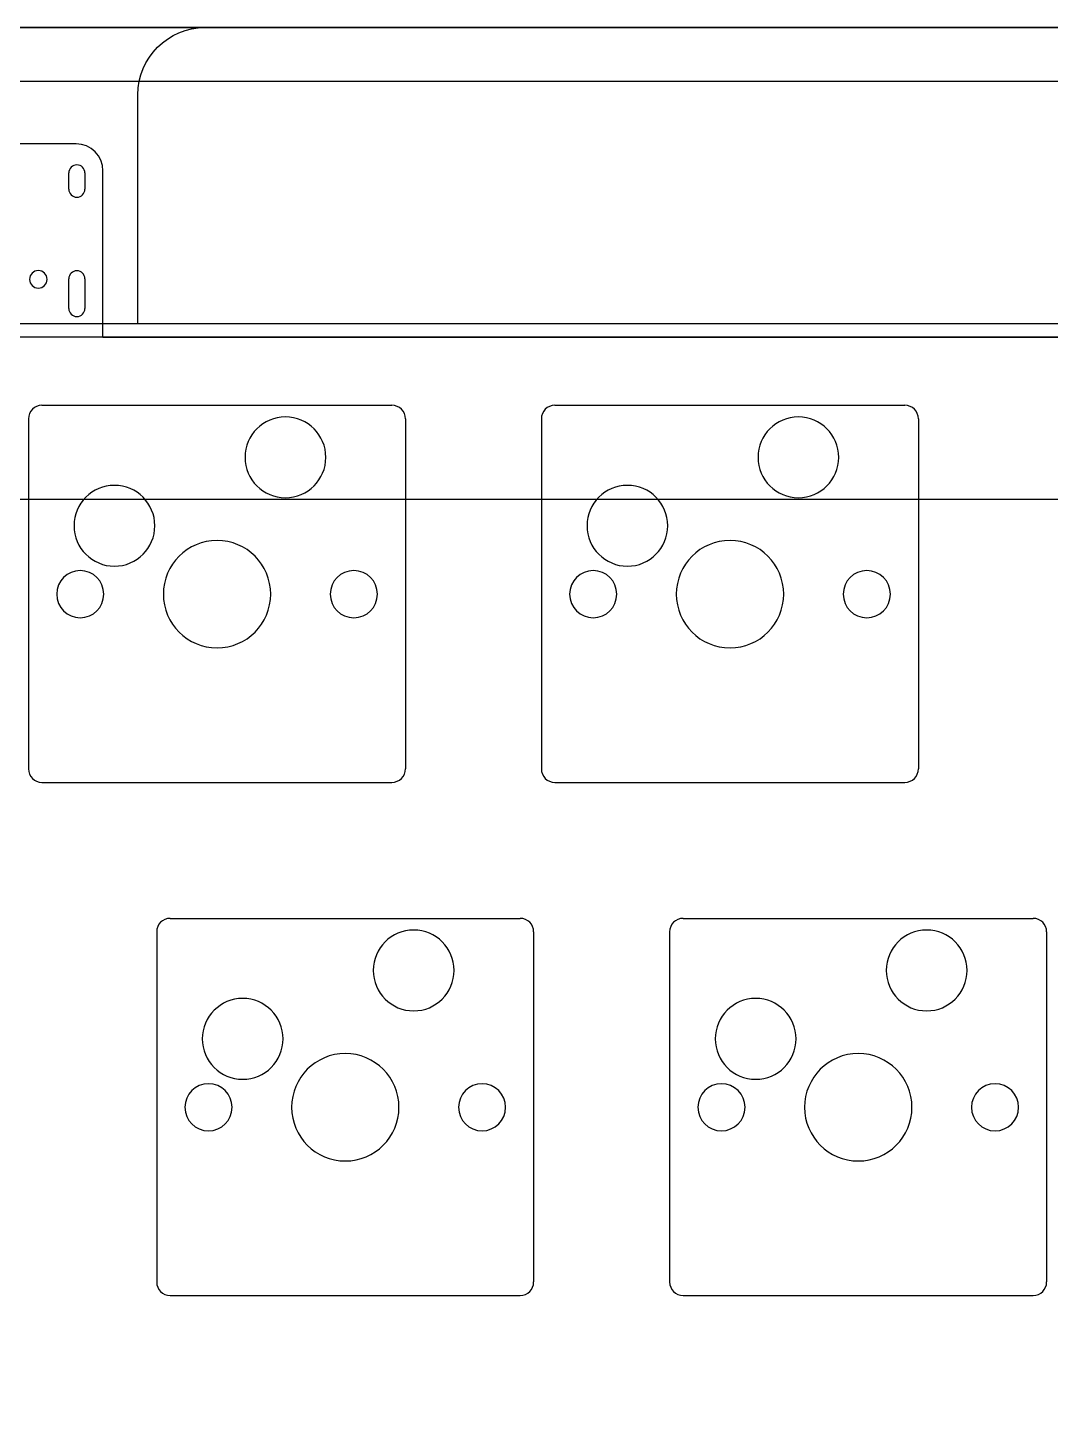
# Model space of a CAD drawing. Header units: millimetres. Extents: x 12 to 283, y 44 to 148.
# Drawn here: x 64.3 to 102.3, y 97.3 to 148.4 of the extents above; entities that cross this region are included whole.
import ezdxf

# ---------------------------------------------------------------- set-up
doc = ezdxf.new("R2010")
doc.units = ezdxf.units.MM
doc.header["$MEASUREMENT"] = 0
for name, color, linetype in [('Bottom_Bottom', 7, 'Continuous'), ('Bottom_Middle', 7, 'Continuous'), ('Bottom_Slope', 7, 'Continuous'), ('Bottom_Upper', 7, 'Continuous'), ('Medium1', 7, 'Continuous'), ('PCB', 7, 'Continuous'), ('plate', 7, 'Continuous'), ('Top', 7, 'Continuous')]:
    doc.layers.add(name, color=color, linetype=linetype)

# ---------------------------------------------------------------- blocks, each defined once
blk = doc.blocks.new('block 25')
at = {"layer": 'plate', "color": 7, "lineweight": 25, "true_color": 0xffffff}
blk.add_lwpolyline([(64.849, 134.372), (77.849, 134.372)], dxfattribs=at)
blk = doc.blocks.new('block 26')
at = {"layer": 'plate', "color": 7, "lineweight": 25, "true_color": 0xffffff}
blk.add_lwpolyline([(64.849, 120.372), (77.849, 120.372)], dxfattribs=at)
blk = doc.blocks.new('block 27')
at = {"layer": 'plate', "color": 7, "lineweight": 25, "true_color": 0xffffff}
blk.add_lwpolyline([(64.349, 133.872), (64.349, 120.872)], dxfattribs=at)
blk = doc.blocks.new('block 28')
at = {"layer": 'plate', "color": 7, "lineweight": 25, "true_color": 0xffffff}
blk.add_lwpolyline([(78.349, 133.872), (78.349, 120.872)], dxfattribs=at)
blk = doc.blocks.new('block 29')
at = {"layer": 'plate', "color": 7, "lineweight": 25, "true_color": 0xffffff}
blk.add_open_spline([(64.849, 134.372), (64.573, 134.372), (64.349, 134.148), (64.349, 133.872)], degree=3, dxfattribs=at)
blk = doc.blocks.new('block 30')
at = {"layer": 'plate', "color": 7, "lineweight": 25, "true_color": 0xffffff}
blk.add_open_spline([(78.349, 133.872), (78.349, 134.148), (78.125, 134.372), (77.849, 134.372)], degree=3, dxfattribs=at)
blk = doc.blocks.new('block 31')
at = {"layer": 'plate', "color": 7, "lineweight": 25, "true_color": 0xffffff}
blk.add_open_spline([(64.349, 120.872), (64.349, 120.596), (64.573, 120.372), (64.849, 120.372)], degree=3, dxfattribs=at)
blk = doc.blocks.new('block 32')
at = {"layer": 'plate', "color": 7, "lineweight": 25, "true_color": 0xffffff}
blk.add_open_spline([(77.849, 120.372), (78.125, 120.372), (78.349, 120.596), (78.349, 120.872)], degree=3, dxfattribs=at)
blk = doc.blocks.new('block 33')
at = {"layer": 'plate', "color": 7, "lineweight": 25, "true_color": 0xffffff}
blk.add_lwpolyline([(83.899, 134.372), (96.899, 134.372)], dxfattribs=at)
blk = doc.blocks.new('block 34')
at = {"layer": 'plate', "color": 7, "lineweight": 25, "true_color": 0xffffff}
blk.add_lwpolyline([(83.899, 120.372), (96.899, 120.372)], dxfattribs=at)
blk = doc.blocks.new('block 35')
at = {"layer": 'plate', "color": 7, "lineweight": 25, "true_color": 0xffffff}
blk.add_lwpolyline([(83.399, 133.872), (83.399, 120.872)], dxfattribs=at)
blk = doc.blocks.new('block 36')
at = {"layer": 'plate', "color": 7, "lineweight": 25, "true_color": 0xffffff}
blk.add_lwpolyline([(97.399, 133.872), (97.399, 120.872)], dxfattribs=at)
blk = doc.blocks.new('block 37')
at = {"layer": 'plate', "color": 7, "lineweight": 25, "true_color": 0xffffff}
blk.add_open_spline([(83.899, 134.372), (83.623, 134.372), (83.399, 134.148), (83.399, 133.872)], degree=3, dxfattribs=at)
blk = doc.blocks.new('block 38')
at = {"layer": 'plate', "color": 7, "lineweight": 25, "true_color": 0xffffff}
blk.add_open_spline([(97.399, 133.872), (97.399, 134.148), (97.175, 134.372), (96.899, 134.372)], degree=3, dxfattribs=at)
blk = doc.blocks.new('block 39')
at = {"layer": 'plate', "color": 7, "lineweight": 25, "true_color": 0xffffff}
blk.add_open_spline([(83.399, 120.872), (83.399, 120.596), (83.623, 120.372), (83.899, 120.372)], degree=3, dxfattribs=at)
blk = doc.blocks.new('block 40')
at = {"layer": 'plate', "color": 7, "lineweight": 25, "true_color": 0xffffff}
blk.add_open_spline([(96.899, 120.372), (97.175, 120.372), (97.399, 120.596), (97.399, 120.872)], degree=3, dxfattribs=at)
blk = doc.blocks.new('block 128')
at = {"layer": 'plate', "color": 7, "lineweight": 25, "true_color": 0xffffff}
blk.add_lwpolyline([(69.612, 115.322), (82.612, 115.322)], dxfattribs=at)
blk = doc.blocks.new('block 129')
at = {"layer": 'plate', "color": 7, "lineweight": 25, "true_color": 0xffffff}
blk.add_lwpolyline([(69.612, 101.322), (82.612, 101.322)], dxfattribs=at)
blk = doc.blocks.new('block 130')
at = {"layer": 'plate', "color": 7, "lineweight": 25, "true_color": 0xffffff}
blk.add_lwpolyline([(69.112, 114.822), (69.112, 101.822)], dxfattribs=at)
blk = doc.blocks.new('block 131')
at = {"layer": 'plate', "color": 7, "lineweight": 25, "true_color": 0xffffff}
blk.add_lwpolyline([(83.112, 114.822), (83.112, 101.822)], dxfattribs=at)
blk = doc.blocks.new('block 132')
at = {"layer": 'plate', "color": 7, "lineweight": 25, "true_color": 0xffffff}
blk.add_open_spline([(69.612, 115.322), (69.336, 115.322), (69.112, 115.098), (69.112, 114.822)], degree=3, dxfattribs=at)
blk = doc.blocks.new('block 133')
at = {"layer": 'plate', "color": 7, "lineweight": 25, "true_color": 0xffffff}
blk.add_open_spline([(83.112, 114.822), (83.112, 115.098), (82.888, 115.322), (82.612, 115.322)], degree=3, dxfattribs=at)
blk = doc.blocks.new('block 134')
at = {"layer": 'plate', "color": 7, "lineweight": 25, "true_color": 0xffffff}
blk.add_open_spline([(69.112, 101.822), (69.112, 101.546), (69.336, 101.322), (69.612, 101.322)], degree=3, dxfattribs=at)
blk = doc.blocks.new('block 135')
at = {"layer": 'plate', "color": 7, "lineweight": 25, "true_color": 0xffffff}
blk.add_open_spline([(82.612, 101.322), (82.888, 101.322), (83.112, 101.546), (83.112, 101.822)], degree=3, dxfattribs=at)
blk = doc.blocks.new('block 136')
at = {"layer": 'plate', "color": 7, "lineweight": 25, "true_color": 0xffffff}
blk.add_lwpolyline([(88.662, 115.322), (101.662, 115.322)], dxfattribs=at)
blk = doc.blocks.new('block 137')
at = {"layer": 'plate', "color": 7, "lineweight": 25, "true_color": 0xffffff}
blk.add_lwpolyline([(88.662, 101.322), (101.662, 101.322)], dxfattribs=at)
blk = doc.blocks.new('block 138')
at = {"layer": 'plate', "color": 7, "lineweight": 25, "true_color": 0xffffff}
blk.add_lwpolyline([(88.162, 114.822), (88.162, 101.822)], dxfattribs=at)
blk = doc.blocks.new('block 139')
at = {"layer": 'plate', "color": 7, "lineweight": 25, "true_color": 0xffffff}
blk.add_lwpolyline([(102.162, 114.822), (102.162, 101.822)], dxfattribs=at)
blk = doc.blocks.new('block 140')
at = {"layer": 'plate', "color": 7, "lineweight": 25, "true_color": 0xffffff}
blk.add_open_spline([(88.662, 115.322), (88.386, 115.322), (88.162, 115.098), (88.162, 114.822)], degree=3, dxfattribs=at)
blk = doc.blocks.new('block 141')
at = {"layer": 'plate', "color": 7, "lineweight": 25, "true_color": 0xffffff}
blk.add_open_spline([(102.162, 114.822), (102.162, 115.098), (101.938, 115.322), (101.662, 115.322)], degree=3, dxfattribs=at)
blk = doc.blocks.new('block 142')
at = {"layer": 'plate', "color": 7, "lineweight": 25, "true_color": 0xffffff}
blk.add_open_spline([(88.162, 101.822), (88.162, 101.546), (88.386, 101.322), (88.662, 101.322)], degree=3, dxfattribs=at)
blk = doc.blocks.new('block 143')
at = {"layer": 'plate', "color": 7, "lineweight": 25, "true_color": 0xffffff}
blk.add_open_spline([(101.662, 101.322), (101.938, 101.322), (102.162, 101.546), (102.162, 101.822)], degree=3, dxfattribs=at)
blk = doc.blocks.new('block 338')
at = {"layer": 'Bottom_Middle', "color": 7, "lineweight": 25, "true_color": 0xffffff}
blk.add_open_spline([(275.902, 148.397), (275.902, 148.397), (70.914, 148.397), (70.914, 148.397), (69.533, 148.397), (68.414, 147.278), (68.414, 145.897), (68.414, 145.897), (68.414, 137.397), (68.414, 137.397), (68.414, 137.397), (272.756, 137.397), (272.756, 137.397), (273.584, 137.397), (274.256, 136.725), (274.256, 135.897), (274.256, 135.897), (274.256, 56.934), (274.256, 56.934), (274.256, 56.106), (273.584, 55.435), (272.756, 55.435), (272.756, 55.435), (24.724, 55.435), (24.724, 55.435), (23.896, 55.435), (23.224, 56.106), (23.224, 56.935), (23.224, 56.935), (23.224, 135.897), (23.224, 135.897), (23.224, 136.725), (23.896, 137.397), (24.724, 137.397), (24.724, 137.397), (55.31, 137.397), (55.31, 137.397), (55.31, 137.397), (55.31, 145.897), (55.31, 145.897), (55.31, 147.278), (54.191, 148.397), (52.81, 148.397), (52.81, 148.397), (19.224, 148.397), (19.224, 148.397), (15.358, 148.397), (12.224, 145.263), (12.224, 141.397), (12.224, 141.397), (12.224, 51.435), (12.224, 51.435), (12.224, 47.569), (15.358, 44.434), (19.224, 44.434), (19.224, 44.434), (275.902, 44.434), (275.902, 44.434), (279.768, 44.434), (282.902, 47.569), (282.902, 51.435), (282.902, 51.435), (282.902, 141.397), (282.902, 141.397), (282.902, 145.263), (279.768, 148.397), (275.902, 148.397)], degree=3, knots=[0, 0, 0, 0, 1, 1, 1, 2, 2, 2, 3, 3, 3, 4, 4, 4, 5, 5, 5, 6, 6, 6, 7, 7, 7, 8, 8, 8, 9, 9, 9, 10, 10, 10, 11, 11, 11, 12, 12, 12, 13, 13, 13, 14, 14, 14, 15, 15, 15, 16, 16, 16, 17, 17, 17, 18, 18, 18, 19, 19, 19, 20, 20, 20, 21, 21, 21, 22, 22, 22, 22], dxfattribs=at)
blk = doc.blocks.new('block 365')
at = {"layer": 'PCB', "color": 7, "lineweight": 25, "true_color": 0xffffff}
blk.add_lwpolyline([(66.117, 144.078), (57.617, 144.078)], dxfattribs=at)
blk = doc.blocks.new('block 367')
at = {"layer": 'PCB', "color": 7, "lineweight": 25, "true_color": 0xffffff}
blk.add_open_spline([(67.117, 143.078), (67.117, 143.63), (66.669, 144.078), (66.117, 144.078)], degree=3, dxfattribs=at)
blk = doc.blocks.new('block 369')
at = {"layer": 'PCB', "color": 7, "lineweight": 25, "true_color": 0xffffff}
blk.add_lwpolyline([(67.117, 136.884), (67.117, 143.078)], dxfattribs=at)
blk = doc.blocks.new('block 371')
at = {"layer": 'PCB', "color": 7, "lineweight": 25, "true_color": 0xffffff}
blk.add_lwpolyline([(271.379, 136.884), (67.117, 136.884)], dxfattribs=at)
blk = doc.blocks.new('block 543')
at = {"layer": 'PCB', "color": 7, "lineweight": 25, "true_color": 0xffffff}
blk.add_open_spline([(99.372, 108.309), (99.372, 108.792), (99.763, 109.184), (100.247, 109.184), (100.73, 109.184), (101.122, 108.792), (101.122, 108.309), (101.122, 107.826), (100.73, 107.434), (100.247, 107.434), (99.763, 107.434), (99.372, 107.826), (99.372, 108.309), (99.372, 108.309), (99.372, 108.309), (99.372, 108.309)], degree=3, knots=[0, 0, 0, 0, 1, 1, 1, 2, 2, 2, 3, 3, 3, 4, 4, 4, 5, 5, 5, 5], dxfattribs=at)
blk = doc.blocks.new('block 545')
at = {"layer": 'PCB', "color": 7, "lineweight": 25, "true_color": 0xffffff}
blk.add_open_spline([(89.212, 108.309), (89.212, 108.792), (89.603, 109.184), (90.087, 109.184), (90.57, 109.184), (90.962, 108.792), (90.962, 108.309), (90.962, 107.826), (90.57, 107.434), (90.087, 107.434), (89.603, 107.434), (89.212, 107.826), (89.212, 108.309), (89.212, 108.309), (89.212, 108.309), (89.212, 108.309)], degree=3, knots=[0, 0, 0, 0, 1, 1, 1, 2, 2, 2, 3, 3, 3, 4, 4, 4, 5, 5, 5, 5], dxfattribs=at)
blk = doc.blocks.new('block 546')
at = {"layer": 'PCB', "color": 7, "lineweight": 25, "true_color": 0xffffff}
blk.add_open_spline([(80.322, 108.309), (80.322, 108.792), (80.713, 109.184), (81.197, 109.184), (81.68, 109.184), (82.072, 108.792), (82.072, 108.309), (82.072, 107.826), (81.68, 107.434), (81.197, 107.434), (80.713, 107.434), (80.322, 107.826), (80.322, 108.309), (80.322, 108.309), (80.322, 108.309), (80.322, 108.309)], degree=3, knots=[0, 0, 0, 0, 1, 1, 1, 2, 2, 2, 3, 3, 3, 4, 4, 4, 5, 5, 5, 5], dxfattribs=at)
blk = doc.blocks.new('block 548')
at = {"layer": 'PCB', "color": 7, "lineweight": 25, "true_color": 0xffffff}
blk.add_open_spline([(94.609, 127.359), (94.609, 127.842), (95.001, 128.234), (95.484, 128.234), (95.967, 128.234), (96.359, 127.842), (96.359, 127.359), (96.359, 126.876), (95.967, 126.484), (95.484, 126.484), (95.001, 126.484), (94.609, 126.876), (94.609, 127.359), (94.609, 127.359), (94.609, 127.359), (94.609, 127.359)], degree=3, knots=[0, 0, 0, 0, 1, 1, 1, 2, 2, 2, 3, 3, 3, 4, 4, 4, 5, 5, 5, 5], dxfattribs=at)
blk = doc.blocks.new('block 549')
at = {"layer": 'PCB', "color": 7, "lineweight": 25, "true_color": 0xffffff}
blk.add_open_spline([(96.207, 113.389), (96.207, 114.218), (96.878, 114.889), (97.707, 114.889), (98.535, 114.889), (99.207, 114.218), (99.207, 113.389), (99.207, 112.561), (98.535, 111.889), (97.707, 111.889), (96.878, 111.889), (96.207, 112.561), (96.207, 113.389), (96.207, 113.389), (96.207, 113.389), (96.207, 113.389)], degree=3, knots=[0, 0, 0, 0, 1, 1, 1, 2, 2, 2, 3, 3, 3, 4, 4, 4, 5, 5, 5, 5], dxfattribs=at)
blk = doc.blocks.new('block 552')
at = {"layer": 'PCB', "color": 7, "lineweight": 25, "true_color": 0xffffff}
blk.add_open_spline([(93.173, 108.309), (93.173, 109.41), (94.065, 110.303), (95.167, 110.303), (96.268, 110.303), (97.161, 109.41), (97.161, 108.309), (97.161, 107.208), (96.268, 106.315), (95.167, 106.315), (94.065, 106.315), (93.173, 107.208), (93.173, 108.309), (93.173, 108.309), (93.173, 108.309), (93.173, 108.309)], degree=3, knots=[0, 0, 0, 0, 1, 1, 1, 2, 2, 2, 3, 3, 3, 4, 4, 4, 5, 5, 5, 5], dxfattribs=at)
blk = doc.blocks.new('block 555')
at = {"layer": 'PCB', "color": 7, "lineweight": 25, "true_color": 0xffffff}
blk.add_open_spline([(88.41, 127.359), (88.41, 128.46), (89.303, 129.353), (90.404, 129.353), (91.505, 129.353), (92.398, 128.46), (92.398, 127.359), (92.398, 126.258), (91.505, 125.365), (90.404, 125.365), (89.303, 125.365), (88.41, 126.258), (88.41, 127.359), (88.41, 127.359), (88.41, 127.359), (88.41, 127.359)], degree=3, knots=[0, 0, 0, 0, 1, 1, 1, 2, 2, 2, 3, 3, 3, 4, 4, 4, 5, 5, 5, 5], dxfattribs=at)
blk = doc.blocks.new('block 556')
at = {"layer": 'PCB', "color": 7, "lineweight": 25, "true_color": 0xffffff}
blk.add_open_spline([(89.857, 110.849), (89.857, 111.678), (90.528, 112.349), (91.357, 112.349), (92.185, 112.349), (92.857, 111.678), (92.857, 110.849), (92.857, 110.021), (92.185, 109.349), (91.357, 109.349), (90.528, 109.349), (89.857, 110.021), (89.857, 110.849), (89.857, 110.849), (89.857, 110.849), (89.857, 110.849)], degree=3, knots=[0, 0, 0, 0, 1, 1, 1, 2, 2, 2, 3, 3, 3, 4, 4, 4, 5, 5, 5, 5], dxfattribs=at)
blk = doc.blocks.new('block 557')
at = {"layer": 'PCB', "color": 7, "lineweight": 25, "true_color": 0xffffff}
blk.add_open_spline([(84.449, 127.359), (84.449, 127.842), (84.841, 128.234), (85.324, 128.234), (85.807, 128.234), (86.199, 127.842), (86.199, 127.359), (86.199, 126.876), (85.807, 126.484), (85.324, 126.484), (84.841, 126.484), (84.449, 126.876), (84.449, 127.359), (84.449, 127.359), (84.449, 127.359), (84.449, 127.359)], degree=3, knots=[0, 0, 0, 0, 1, 1, 1, 2, 2, 2, 3, 3, 3, 4, 4, 4, 5, 5, 5, 5], dxfattribs=at)
blk = doc.blocks.new('block 558')
at = {"layer": 'PCB', "color": 7, "lineweight": 25, "true_color": 0xffffff}
blk.add_open_spline([(85.094, 129.899), (85.094, 130.728), (85.766, 131.399), (86.594, 131.399), (87.423, 131.399), (88.094, 130.728), (88.094, 129.899), (88.094, 129.071), (87.423, 128.399), (86.594, 128.399), (85.766, 128.399), (85.094, 129.071), (85.094, 129.899), (85.094, 129.899), (85.094, 129.899), (85.094, 129.899)], degree=3, knots=[0, 0, 0, 0, 1, 1, 1, 2, 2, 2, 3, 3, 3, 4, 4, 4, 5, 5, 5, 5], dxfattribs=at)
blk = doc.blocks.new('block 559')
at = {"layer": 'PCB', "color": 7, "lineweight": 25, "true_color": 0xffffff}
blk.add_open_spline([(91.444, 132.439), (91.444, 133.268), (92.116, 133.939), (92.944, 133.939), (93.773, 133.939), (94.444, 133.268), (94.444, 132.439), (94.444, 131.611), (93.773, 130.939), (92.944, 130.939), (92.116, 130.939), (91.444, 131.611), (91.444, 132.439), (91.444, 132.439), (91.444, 132.439), (91.444, 132.439)], degree=3, knots=[0, 0, 0, 0, 1, 1, 1, 2, 2, 2, 3, 3, 3, 4, 4, 4, 5, 5, 5, 5], dxfattribs=at)
blk = doc.blocks.new('block 563')
at = {"layer": 'PCB', "color": 7, "lineweight": 25, "true_color": 0xffffff}
blk.add_open_spline([(66.449, 142.997), (66.449, 143.162), (66.315, 143.297), (66.149, 143.297), (65.984, 143.297), (65.849, 143.162), (65.849, 142.997)], degree=3, knots=[0, 0, 0, 0, 1, 1, 1, 2, 2, 2, 2], dxfattribs=at)
blk = doc.blocks.new('block 564')
at = {"layer": 'PCB', "color": 7, "lineweight": 25, "true_color": 0xffffff}
blk.add_lwpolyline([(65.849, 142.397), (65.849, 142.997)], dxfattribs=at)
blk = doc.blocks.new('block 565')
at = {"layer": 'PCB', "color": 7, "lineweight": 25, "true_color": 0xffffff}
blk.add_lwpolyline([(66.449, 142.997), (66.449, 142.397)], dxfattribs=at)
blk = doc.blocks.new('block 566')
at = {"layer": 'PCB', "color": 7, "lineweight": 25, "true_color": 0xffffff}
blk.add_open_spline([(65.849, 142.397), (65.849, 142.231), (65.984, 142.097), (66.149, 142.097), (66.315, 142.097), (66.449, 142.231), (66.449, 142.397)], degree=3, knots=[0, 0, 0, 0, 1, 1, 1, 2, 2, 2, 2], dxfattribs=at)
blk = doc.blocks.new('block 567')
at = {"layer": 'PCB', "color": 7, "lineweight": 25, "true_color": 0xffffff}
blk.add_open_spline([(66.449, 139.067), (66.449, 139.232), (66.315, 139.367), (66.149, 139.367), (65.984, 139.367), (65.849, 139.232), (65.849, 139.067)], degree=3, knots=[0, 0, 0, 0, 1, 1, 1, 2, 2, 2, 2], dxfattribs=at)
blk = doc.blocks.new('block 568')
at = {"layer": 'PCB', "color": 7, "lineweight": 25, "true_color": 0xffffff}
blk.add_lwpolyline([(65.849, 137.967), (65.849, 139.067)], dxfattribs=at)
blk = doc.blocks.new('block 569')
at = {"layer": 'PCB', "color": 7, "lineweight": 25, "true_color": 0xffffff}
blk.add_lwpolyline([(66.449, 139.067), (66.449, 137.967)], dxfattribs=at)
blk = doc.blocks.new('block 570')
at = {"layer": 'PCB', "color": 7, "lineweight": 25, "true_color": 0xffffff}
blk.add_open_spline([(65.849, 137.967), (65.849, 137.801), (65.984, 137.667), (66.149, 137.667), (66.315, 137.667), (66.449, 137.801), (66.449, 137.967)], degree=3, knots=[0, 0, 0, 0, 1, 1, 1, 2, 2, 2, 2], dxfattribs=at)
blk = doc.blocks.new('block 571')
at = {"layer": 'PCB', "color": 7, "lineweight": 25, "true_color": 0xffffff}
blk.add_open_spline([(65.399, 127.359), (65.399, 127.842), (65.791, 128.234), (66.274, 128.234), (66.757, 128.234), (67.149, 127.842), (67.149, 127.359), (67.149, 126.876), (66.757, 126.484), (66.274, 126.484), (65.791, 126.484), (65.399, 126.876), (65.399, 127.359), (65.399, 127.359), (65.399, 127.359), (65.399, 127.359)], degree=3, knots=[0, 0, 0, 0, 1, 1, 1, 2, 2, 2, 3, 3, 3, 4, 4, 4, 5, 5, 5, 5], dxfattribs=at)
blk = doc.blocks.new('block 572')
at = {"layer": 'PCB', "color": 7, "lineweight": 25, "true_color": 0xffffff}
blk.add_open_spline([(66.044, 129.899), (66.044, 130.728), (66.716, 131.399), (67.544, 131.399), (68.373, 131.399), (69.044, 130.728), (69.044, 129.899), (69.044, 129.071), (68.373, 128.399), (67.544, 128.399), (66.716, 128.399), (66.044, 129.071), (66.044, 129.899), (66.044, 129.899), (66.044, 129.899), (66.044, 129.899)], degree=3, knots=[0, 0, 0, 0, 1, 1, 1, 2, 2, 2, 3, 3, 3, 4, 4, 4, 5, 5, 5, 5], dxfattribs=at)
blk = doc.blocks.new('block 573')
at = {"layer": 'PCB', "color": 7, "lineweight": 25, "true_color": 0xffffff}
blk.add_open_spline([(75.559, 127.359), (75.559, 127.842), (75.951, 128.234), (76.434, 128.234), (76.917, 128.234), (77.309, 127.842), (77.309, 127.359), (77.309, 126.876), (76.917, 126.484), (76.434, 126.484), (75.951, 126.484), (75.559, 126.876), (75.559, 127.359), (75.559, 127.359), (75.559, 127.359), (75.559, 127.359)], degree=3, knots=[0, 0, 0, 0, 1, 1, 1, 2, 2, 2, 3, 3, 3, 4, 4, 4, 5, 5, 5, 5], dxfattribs=at)
blk = doc.blocks.new('block 574')
at = {"layer": 'PCB', "color": 7, "lineweight": 25, "true_color": 0xffffff}
blk.add_open_spline([(69.36, 127.359), (69.36, 128.46), (70.253, 129.353), (71.354, 129.353), (72.455, 129.353), (73.348, 128.46), (73.348, 127.359), (73.348, 126.258), (72.455, 125.365), (71.354, 125.365), (70.253, 125.365), (69.36, 126.258), (69.36, 127.359), (69.36, 127.359), (69.36, 127.359), (69.36, 127.359)], degree=3, knots=[0, 0, 0, 0, 1, 1, 1, 2, 2, 2, 3, 3, 3, 4, 4, 4, 5, 5, 5, 5], dxfattribs=at)
blk = doc.blocks.new('block 575')
at = {"layer": 'PCB', "color": 7, "lineweight": 25, "true_color": 0xffffff}
blk.add_open_spline([(72.394, 132.439), (72.394, 133.268), (73.066, 133.939), (73.894, 133.939), (74.723, 133.939), (75.394, 133.268), (75.394, 132.439), (75.394, 131.611), (74.723, 130.939), (73.894, 130.939), (73.066, 130.939), (72.394, 131.611), (72.394, 132.439), (72.394, 132.439), (72.394, 132.439), (72.394, 132.439)], degree=3, knots=[0, 0, 0, 0, 1, 1, 1, 2, 2, 2, 3, 3, 3, 4, 4, 4, 5, 5, 5, 5], dxfattribs=at)
blk = doc.blocks.new('block 576')
at = {"layer": 'PCB', "color": 7, "lineweight": 25, "true_color": 0xffffff}
blk.add_open_spline([(74.123, 108.309), (74.123, 109.41), (75.015, 110.303), (76.117, 110.303), (77.218, 110.303), (78.111, 109.41), (78.111, 108.309), (78.111, 107.208), (77.218, 106.315), (76.117, 106.315), (75.015, 106.315), (74.123, 107.208), (74.123, 108.309), (74.123, 108.309), (74.123, 108.309), (74.123, 108.309)], degree=3, knots=[0, 0, 0, 0, 1, 1, 1, 2, 2, 2, 3, 3, 3, 4, 4, 4, 5, 5, 5, 5], dxfattribs=at)
blk = doc.blocks.new('block 577')
at = {"layer": 'PCB', "color": 7, "lineweight": 25, "true_color": 0xffffff}
blk.add_open_spline([(77.157, 113.389), (77.157, 114.218), (77.828, 114.889), (78.657, 114.889), (79.485, 114.889), (80.157, 114.218), (80.157, 113.389), (80.157, 112.561), (79.485, 111.889), (78.657, 111.889), (77.828, 111.889), (77.157, 112.561), (77.157, 113.389), (77.157, 113.389), (77.157, 113.389), (77.157, 113.389)], degree=3, knots=[0, 0, 0, 0, 1, 1, 1, 2, 2, 2, 3, 3, 3, 4, 4, 4, 5, 5, 5, 5], dxfattribs=at)
blk = doc.blocks.new('block 578')
at = {"layer": 'PCB', "color": 7, "lineweight": 25, "true_color": 0xffffff}
blk.add_open_spline([(70.162, 108.309), (70.162, 108.792), (70.553, 109.184), (71.037, 109.184), (71.52, 109.184), (71.912, 108.792), (71.912, 108.309), (71.912, 107.826), (71.52, 107.434), (71.037, 107.434), (70.553, 107.434), (70.162, 107.826), (70.162, 108.309), (70.162, 108.309), (70.162, 108.309), (70.162, 108.309)], degree=3, knots=[0, 0, 0, 0, 1, 1, 1, 2, 2, 2, 3, 3, 3, 4, 4, 4, 5, 5, 5, 5], dxfattribs=at)
blk = doc.blocks.new('block 579')
at = {"layer": 'PCB', "color": 7, "lineweight": 25, "true_color": 0xffffff}
blk.add_open_spline([(70.807, 110.849), (70.807, 111.678), (71.478, 112.349), (72.307, 112.349), (73.135, 112.349), (73.807, 111.678), (73.807, 110.849), (73.807, 110.021), (73.135, 109.349), (72.307, 109.349), (71.478, 109.349), (70.807, 110.021), (70.807, 110.849), (70.807, 110.849), (70.807, 110.849), (70.807, 110.849)], degree=3, knots=[0, 0, 0, 0, 1, 1, 1, 2, 2, 2, 3, 3, 3, 4, 4, 4, 5, 5, 5, 5], dxfattribs=at)
blk = doc.blocks.new('block 580')
at = {"layer": 'PCB', "color": 7, "lineweight": 25, "true_color": 0xffffff}
blk.add_open_spline([(64.394, 139.047), (64.394, 139.226), (64.54, 139.372), (64.719, 139.372), (64.899, 139.372), (65.044, 139.226), (65.044, 139.047), (65.044, 138.867), (64.899, 138.722), (64.719, 138.722), (64.54, 138.722), (64.394, 138.867), (64.394, 139.047), (64.394, 139.047), (64.394, 139.047), (64.394, 139.047)], degree=3, knots=[0, 0, 0, 0, 1, 1, 1, 2, 2, 2, 3, 3, 3, 4, 4, 4, 5, 5, 5, 5], dxfattribs=at)
blk = doc.blocks.new('block 353')
at = {"layer": 'PCB'}
for name in ['block 365', 'block 367', 'block 563', 'block 369', 'block 564', 'block 565', 'block 566', 'block 580', 'block 567', 'block 568', 'block 569', 'block 570', 'block 371', 'block 575', 'block 559', 'block 572', 'block 558', 'block 574', 'block 555', 'block 571', 'block 573', 'block 557', 'block 548', 'block 577', 'block 549', 'block 579', 'block 556', 'block 576', 'block 552', 'block 578', 'block 546', 'block 545', 'block 543']:
    blk.add_blockref(name, (0, 0), dxfattribs=at)

msp = doc.modelspace()

# ---------------------------------------------------------------- linework, layer by layer
at = {"layer": 'Bottom_Bottom', "color": 7, "lineweight": 25, "true_color": 0xffffff}
msp.add_open_spline([(19.224, 148.397), (15.358, 148.397), (12.224, 145.263), (12.224, 141.397), (12.224, 141.397), (12.224, 51.434), (12.224, 51.434), (12.224, 47.569), (15.358, 44.434), (19.224, 44.434), (19.224, 44.434), (275.902, 44.434), (275.902, 44.434), (279.768, 44.434), (282.902, 47.569), (282.902, 51.434), (282.902, 51.434), (282.902, 141.397), (282.902, 141.397), (282.902, 145.263), (279.768, 148.397), (275.902, 148.397), (275.902, 148.397), (19.224, 148.397), (19.224, 148.397)], degree=3, knots=[0, 0, 0, 0, 1, 1, 1, 2, 2, 2, 3, 3, 3, 4, 4, 4, 5, 5, 5, 6, 6, 6, 7, 7, 7, 8, 8, 8, 8], dxfattribs=at)
at = {"layer": 'Bottom_Slope', "color": 7, "lineweight": 25, "true_color": 0xffffff}
msp.add_open_spline([(19.224, 148.397), (15.358, 148.397), (12.224, 145.263), (12.224, 141.397), (12.224, 141.397), (12.224, 135.87), (12.224, 135.87), (12.224, 133.109), (14.462, 130.872), (17.222, 130.872), (17.222, 130.872), (277.904, 130.872), (277.904, 130.872), (280.664, 130.872), (282.902, 133.109), (282.902, 135.87), (282.902, 135.87), (282.902, 141.397), (282.902, 141.397), (282.902, 145.263), (279.768, 148.397), (275.902, 148.397), (275.902, 148.397), (19.224, 148.397), (19.224, 148.397)], degree=3, knots=[0, 0, 0, 0, 1, 1, 1, 2, 2, 2, 3, 3, 3, 4, 4, 4, 5, 5, 5, 6, 6, 6, 7, 7, 7, 8, 8, 8, 8], dxfattribs=at)
at = {"layer": 'Bottom_Upper', "color": 7, "lineweight": 25, "true_color": 0xffffff}
for points in [[(19.224, 44.434), (15.358, 44.434), (12.224, 47.569), (12.224, 51.434), (12.224, 51.434), (12.224, 141.397), (12.224, 141.397), (12.224, 145.263), (15.358, 148.397), (19.224, 148.397), (19.224, 148.397), (275.902, 148.397), (275.902, 148.397), (279.768, 148.397), (282.902, 145.263), (282.902, 141.397), (282.902, 141.397), (282.902, 51.434), (282.902, 51.434), (282.902, 47.569), (279.768, 44.434), (275.902, 44.434), (275.902, 44.434), (19.224, 44.434), (19.224, 44.434)], [(24.724, 55.435), (23.897, 55.435), (23.224, 56.108), (23.224, 56.934), (23.224, 56.934), (23.224, 135.897), (23.224, 135.897), (23.224, 136.724), (23.897, 137.397), (24.724, 137.397), (24.724, 137.397), (272.756, 137.397), (272.756, 137.397), (273.583, 137.397), (274.256, 136.724), (274.256, 135.897), (274.256, 135.897), (274.256, 56.934), (274.256, 56.934), (274.256, 56.108), (273.583, 55.435), (272.756, 55.435), (272.756, 55.435), (24.724, 55.435), (24.724, 55.435)]]:
    msp.add_open_spline(points, degree=3, knots=[0, 0, 0, 0, 1, 1, 1, 2, 2, 2, 3, 3, 3, 4, 4, 4, 5, 5, 5, 6, 6, 6, 7, 7, 7, 8, 8, 8, 8], dxfattribs=at)
at = {"layer": 'Medium1', "color": 7, "lineweight": 25, "true_color": 0xffffff}
for points, knots in [([(19.224, 44.434), (15.358, 44.434), (12.224, 47.569), (12.224, 51.434), (12.224, 51.434), (12.224, 141.397), (12.224, 141.397), (12.224, 145.263), (15.358, 148.397), (19.224, 148.397), (19.224, 148.397), (275.902, 148.397), (275.902, 148.397), (279.768, 148.397), (282.902, 145.263), (282.902, 141.397), (282.902, 141.397), (282.902, 51.434), (282.902, 51.434), (282.902, 47.569), (279.768, 44.434), (275.902, 44.434), (275.902, 44.434), (19.224, 44.434), (19.224, 44.434)], [0, 0, 0, 0, 1, 1, 1, 2, 2, 2, 3, 3, 3, 4, 4, 4, 5, 5, 5, 6, 6, 6, 7, 7, 7, 8, 8, 8, 8]), ([(42.774, 61.697), (42.774, 61.697), (42.774, 78.747), (42.774, 78.747), (42.774, 79.299), (42.327, 79.747), (41.774, 79.747), (41.774, 79.747), (24.724, 79.747), (24.724, 79.747), (24.172, 79.747), (23.724, 80.195), (23.724, 80.747), (23.724, 80.747), (23.724, 135.897), (23.724, 135.897), (23.724, 136.449), (24.172, 136.897), (24.724, 136.897), (24.724, 136.897), (251.324, 136.897), (251.324, 136.897), (251.877, 136.897), (252.324, 136.449), (252.324, 135.897), (252.324, 135.897), (252.324, 99.797), (252.324, 99.797), (252.324, 99.245), (251.877, 98.797), (251.324, 98.797), (251.324, 98.797), (229.512, 98.797), (229.512, 98.797), (228.96, 98.797), (228.512, 98.349), (228.512, 97.797), (228.512, 97.797), (228.512, 80.747), (228.512, 80.747), (228.512, 80.195), (228.064, 79.747), (227.512, 79.747), (227.512, 79.747), (210.462, 79.747), (210.462, 79.747), (209.91, 79.747), (209.462, 79.299), (209.462, 78.747), (209.462, 78.747), (209.462, 61.697), (209.462, 61.697), (209.462, 61.145), (209.014, 60.697), (208.462, 60.697), (208.462, 60.697), (43.774, 60.697), (43.774, 60.697), (43.222, 60.697), (42.774, 61.145), (42.774, 61.697)], [0, 0, 0, 0, 1, 1, 1, 2, 2, 2, 3, 3, 3, 4, 4, 4, 5, 5, 5, 6, 6, 6, 7, 7, 7, 8, 8, 8, 9, 9, 9, 10, 10, 10, 11, 11, 11, 12, 12, 12, 13, 13, 13, 14, 14, 14, 15, 15, 15, 16, 16, 16, 17, 17, 17, 18, 18, 18, 19, 19, 19, 20, 20, 20, 20])]:
    msp.add_open_spline(points, degree=3, knots=knots, dxfattribs=at)
at = {"layer": 'plate', "color": 7, "lineweight": 25, "true_color": 0xffffff}
msp.add_open_spline([(19.224, 44.434), (15.358, 44.434), (12.224, 47.569), (12.224, 51.434), (12.224, 51.434), (12.224, 141.397), (12.224, 141.397), (12.224, 145.263), (15.358, 148.397), (19.224, 148.397), (19.224, 148.397), (275.902, 148.397), (275.902, 148.397), (279.768, 148.397), (282.902, 145.263), (282.902, 141.397), (282.902, 141.397), (282.902, 51.434), (282.902, 51.434), (282.902, 47.569), (279.768, 44.434), (275.902, 44.434), (275.902, 44.434), (19.224, 44.434), (19.224, 44.434)], degree=3, knots=[0, 0, 0, 0, 1, 1, 1, 2, 2, 2, 3, 3, 3, 4, 4, 4, 5, 5, 5, 6, 6, 6, 7, 7, 7, 8, 8, 8, 8], dxfattribs=at)
at = {"layer": 'Top', "color": 7, "lineweight": 25, "true_color": 0xffffff}
for points, knots in [([(19.224, 146.397), (19.224, 146.397), (275.902, 146.397), (275.902, 146.397), (278.663, 146.397), (280.902, 144.158), (280.902, 141.397), (280.902, 141.397), (280.902, 51.434), (280.902, 51.434), (280.902, 48.673), (278.663, 46.434), (275.902, 46.434), (275.902, 46.434), (19.224, 46.434), (19.224, 46.434), (16.463, 46.434), (14.224, 48.673), (14.224, 51.434), (14.224, 51.434), (14.224, 141.397), (14.224, 141.397), (14.224, 144.158), (16.463, 146.397), (19.224, 146.397)], [0, 0, 0, 0, 1, 1, 1, 2, 2, 2, 3, 3, 3, 4, 4, 4, 5, 5, 5, 6, 6, 6, 7, 7, 7, 8, 8, 8, 8]), ([(42.774, 61.697), (42.774, 61.697), (42.774, 78.747), (42.774, 78.747), (42.774, 79.299), (42.327, 79.747), (41.774, 79.747), (41.774, 79.747), (24.724, 79.747), (24.724, 79.747), (24.172, 79.747), (23.724, 80.195), (23.724, 80.747), (23.724, 80.747), (23.724, 135.897), (23.724, 135.897), (23.724, 136.449), (24.172, 136.897), (24.724, 136.897), (24.724, 136.897), (251.324, 136.897), (251.324, 136.897), (251.877, 136.897), (252.324, 136.449), (252.324, 135.897), (252.324, 135.897), (252.324, 99.797), (252.324, 99.797), (252.324, 99.245), (251.877, 98.797), (251.324, 98.797), (251.324, 98.797), (229.512, 98.797), (229.512, 98.797), (228.96, 98.797), (228.512, 98.349), (228.512, 97.797), (228.512, 97.797), (228.512, 80.747), (228.512, 80.747), (228.512, 80.195), (228.064, 79.747), (227.512, 79.747), (227.512, 79.747), (210.462, 79.747), (210.462, 79.747), (209.91, 79.747), (209.462, 79.299), (209.462, 78.747), (209.462, 78.747), (209.462, 61.697), (209.462, 61.697), (209.462, 61.145), (209.014, 60.697), (208.462, 60.697), (208.462, 60.697), (43.774, 60.697), (43.774, 60.697), (43.222, 60.697), (42.774, 61.145), (42.774, 61.697)], [0, 0, 0, 0, 1, 1, 1, 2, 2, 2, 3, 3, 3, 4, 4, 4, 5, 5, 5, 6, 6, 6, 7, 7, 7, 8, 8, 8, 9, 9, 9, 10, 10, 10, 11, 11, 11, 12, 12, 12, 13, 13, 13, 14, 14, 14, 15, 15, 15, 16, 16, 16, 17, 17, 17, 18, 18, 18, 19, 19, 19, 20, 20, 20, 20])]:
    msp.add_open_spline(points, degree=3, knots=knots, dxfattribs=at)

# ---------------------------------------------------------------- block references
at = {"layer": 'Bottom_Middle'}
msp.add_blockref('block 338', (0, 0), dxfattribs=at)
at = {"layer": 'PCB'}
msp.add_blockref('block 353', (0, 0), dxfattribs=at)
at = {"layer": 'plate'}
for name in ['block 29', 'block 25', 'block 30', 'block 37', 'block 33', 'block 38', 'block 27', 'block 28', 'block 35', 'block 36', 'block 31', 'block 32', 'block 39', 'block 40', 'block 26', 'block 34', 'block 132', 'block 128', 'block 133', 'block 140', 'block 136', 'block 141', 'block 130', 'block 131', 'block 138', 'block 139', 'block 134', 'block 135', 'block 142', 'block 143', 'block 129', 'block 137']:
    msp.add_blockref(name, (0, 0), dxfattribs=at)

doc.saveas('drawing.dxf')
